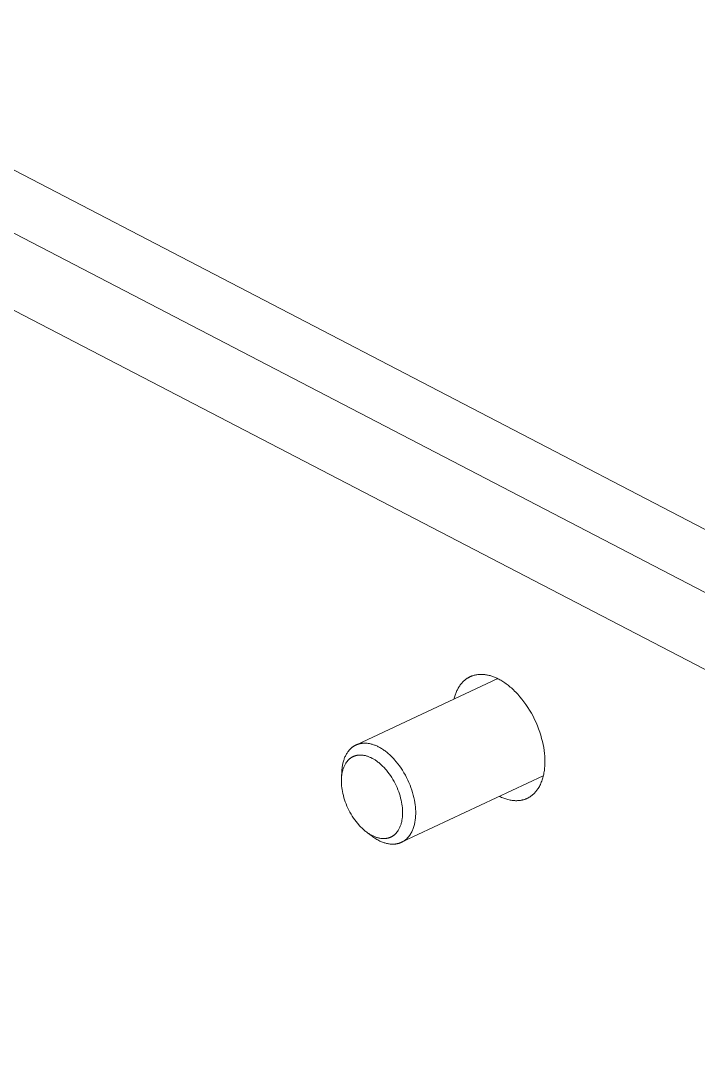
# Model space of a CAD drawing. Header units: millimetres. Extents: x -507 to 4570, y -12 to 3479.
# Drawn here: x 2938.9 to 2976.3, y 1481.3 to 1538 of the extents above; entities that cross this region are included whole.
import ezdxf

# ---------------------------------------------------------------- set-up
doc = ezdxf.new("R2010")
doc.units = ezdxf.units.MM
doc.layers.add('ZANO_R', color=7, linetype='Continuous', lineweight=0)

msp = doc.modelspace()

# ---------------------------------------------------------------- linework, layer by layer
at = {"layer": 'ZANO_R'}
for p, q in [((3135.943, 1427.139), (2910.345, 1544.436)), ((2907.899, 1542.222), (3130.222, 1426.628)), ((3125.924, 1424.615), (2901.56, 1541.27)), ((2957.47, 1498.07), (2965.248, 1501.712)), ((2963.185, 1501.363), (2963.216, 1501.404)), ((2963.216, 1501.404), (2963.247, 1501.442)), ((2963.247, 1501.442), (2963.28, 1501.48)), ((2963.28, 1501.48), (2963.313, 1501.516)), ((2963.313, 1501.516), (2963.347, 1501.551)), ((2963.347, 1501.551), (2963.383, 1501.585)), ((2963.383, 1501.585), (2963.419, 1501.617)), ((2963.419, 1501.617), (2963.456, 1501.648)), ((2963.456, 1501.648), (2963.494, 1501.677)), ((2963.494, 1501.677), (2963.533, 1501.705)), ((2963.533, 1501.705), (2963.552, 1501.719)), ((2963.552, 1501.719), (2963.572, 1501.732)), ((2963.572, 1501.732), (2963.592, 1501.744)), ((2963.592, 1501.744), (2963.612, 1501.757)), ((2963.612, 1501.757), (2963.633, 1501.769)), ((2963.633, 1501.769), (2963.653, 1501.78)), ((2963.653, 1501.78), (2963.674, 1501.791)), ((2963.674, 1501.791), (2963.695, 1501.802)), ((2963.695, 1501.802), (2963.716, 1501.813)), ((2963.716, 1501.813), (2963.737, 1501.823)), ((2963.737, 1501.823), (2963.759, 1501.832)), ((2963.759, 1501.832), (2963.781, 1501.841)), ((2963.781, 1501.841), (2963.802, 1501.85)), ((2963.802, 1501.85), (2963.824, 1501.859)), ((2963.824, 1501.859), (2963.846, 1501.867)), ((2963.846, 1501.867), (2963.868, 1501.875)), ((2963.868, 1501.875), (2963.913, 1501.889)), ((2963.913, 1501.889), (2963.958, 1501.902)), ((2963.958, 1501.902), (2964.004, 1501.913)), ((2964.004, 1501.913), (2964.05, 1501.922)), ((2964.05, 1501.922), (2964.097, 1501.93)), ((2964.097, 1501.93), (2964.144, 1501.937)), ((2964.144, 1501.937), (2964.191, 1501.942)), ((2964.191, 1501.942), (2964.239, 1501.945)), ((2964.239, 1501.945), (2964.287, 1501.948)), ((2964.287, 1501.948), (2964.335, 1501.948)), ((2964.335, 1501.948), (2964.384, 1501.947)), ((2964.384, 1501.947), (2964.432, 1501.945)), ((2964.432, 1501.945), (2964.481, 1501.941)), ((2964.481, 1501.941), (2964.53, 1501.936)), ((2964.53, 1501.936), (2964.579, 1501.929)), ((2964.579, 1501.929), (2964.627, 1501.922)), ((2964.627, 1501.922), (2964.676, 1501.912)), ((2964.676, 1501.912), (2964.725, 1501.902)), ((2964.725, 1501.902), (2964.774, 1501.89)), ((2964.774, 1501.89), (2964.823, 1501.877)), ((2964.823, 1501.877), (2964.871, 1501.863)), ((2964.871, 1501.863), (2964.92, 1501.848)), ((2964.92, 1501.848), (2964.968, 1501.831)), ((2964.968, 1501.831), (2965.016, 1501.813)), ((2965.016, 1501.813), (2965.064, 1501.795)), ((2965.064, 1501.795), (2965.112, 1501.775)), ((2965.112, 1501.775), (2965.159, 1501.754)), ((2965.159, 1501.754), (2965.207, 1501.732)), ((2965.207, 1501.732), (2965.253, 1501.71)), ((2965.253, 1501.71), (2965.3, 1501.686)), ((2965.3, 1501.686), (2965.357, 1501.656)), ((2965.357, 1501.656), (2965.414, 1501.624)), ((2965.414, 1501.624), (2965.471, 1501.59)), ((2965.471, 1501.59), (2965.529, 1501.554)), ((2965.529, 1501.554), (2965.587, 1501.516)), ((2965.587, 1501.516), (2965.646, 1501.476)), ((2965.646, 1501.476), (2965.705, 1501.435)), ((2965.705, 1501.435), (2965.764, 1501.391)), ((2965.764, 1501.391), (2965.823, 1501.345)), ((2962.9, 1500.799), (2962.918, 1500.851)), ((2962.918, 1500.851), (2962.937, 1500.902)), ((2962.937, 1500.902), (2962.957, 1500.952)), ((2962.957, 1500.952), (2962.978, 1501.002)), ((2962.978, 1501.002), (2963, 1501.051)), ((2963, 1501.051), (2963.023, 1501.099)), ((2963.023, 1501.099), (2963.048, 1501.145)), ((2963.048, 1501.145), (2963.073, 1501.191)), ((2963.073, 1501.191), (2963.1, 1501.236)), ((2963.1, 1501.236), (2963.127, 1501.28)), ((2963.127, 1501.28), (2963.156, 1501.322)), ((2963.156, 1501.322), (2963.185, 1501.363)), ((2965.823, 1501.345), (2965.883, 1501.298)), ((2965.883, 1501.298), (2965.942, 1501.248)), ((2965.942, 1501.248), (2966.001, 1501.197)), ((2966.001, 1501.197), (2966.061, 1501.144)), ((2966.061, 1501.144), (2966.12, 1501.088)), ((2966.12, 1501.088), (2966.179, 1501.031)), ((2966.179, 1501.031), (2966.238, 1500.972)), ((2966.238, 1500.972), (2966.297, 1500.911)), ((2966.297, 1500.911), (2966.355, 1500.848)), ((2966.355, 1500.848), (2966.471, 1500.717)), ((2962.838, 1500.584), (2962.852, 1500.638)), ((2962.852, 1500.638), (2962.867, 1500.692)), ((2962.867, 1500.692), (2962.883, 1500.746)), ((2962.883, 1500.746), (2962.9, 1500.799)), ((2966.471, 1500.717), (2966.584, 1500.58)), ((2966.584, 1500.58), (2966.695, 1500.436)), ((2966.695, 1500.436), (2966.803, 1500.285)), ((2966.803, 1500.285), (2966.907, 1500.13)), ((2966.907, 1500.13), (2967.007, 1499.97)), ((2967.007, 1499.97), (2967.103, 1499.805)), ((2967.103, 1499.805), (2967.194, 1499.637)), ((2967.194, 1499.637), (2967.279, 1499.466)), ((2967.279, 1499.466), (2967.359, 1499.293)), ((2967.359, 1499.293), (2967.434, 1499.118)), ((2967.434, 1499.118), (2967.502, 1498.942)), ((2967.502, 1498.942), (2967.565, 1498.767)), ((2967.565, 1498.767), (2967.621, 1498.592)), ((2967.621, 1498.592), (2967.67, 1498.418)), ((2957.329, 1497.998), (2957.311, 1497.986)), ((2957.348, 1498.008), (2957.329, 1497.998)), ((2957.366, 1498.019), (2957.348, 1498.008)), ((2957.385, 1498.029), (2957.366, 1498.019)), ((2957.404, 1498.039), (2957.385, 1498.029)), ((2957.423, 1498.048), (2957.404, 1498.039)), ((2957.443, 1498.057), (2957.423, 1498.048)), ((2957.462, 1498.066), (2957.443, 1498.057)), ((2957.482, 1498.074), (2957.462, 1498.066)), ((2957.501, 1498.082), (2957.482, 1498.074)), ((2957.521, 1498.089), (2957.501, 1498.082)), ((2957.542, 1498.096), (2957.521, 1498.089)), ((2957.562, 1498.103), (2957.542, 1498.096)), ((2957.582, 1498.109), (2957.562, 1498.103)), ((2957.603, 1498.114), (2957.582, 1498.109)), ((2957.623, 1498.12), (2957.603, 1498.114)), ((2957.644, 1498.125), (2957.623, 1498.12)), ((2957.665, 1498.129), (2957.644, 1498.125)), ((2957.686, 1498.134), (2957.665, 1498.129)), ((2957.707, 1498.137), (2957.686, 1498.134)), ((2957.728, 1498.141), (2957.707, 1498.137)), ((2957.749, 1498.144), (2957.728, 1498.141)), ((2957.77, 1498.147), (2957.749, 1498.144)), ((2957.792, 1498.149), (2957.77, 1498.147)), ((2957.813, 1498.151), (2957.792, 1498.149)), ((2957.835, 1498.152), (2957.813, 1498.151)), ((2957.856, 1498.153), (2957.835, 1498.152)), ((2957.878, 1498.154), (2957.856, 1498.153)), ((2957.921, 1498.154), (2957.878, 1498.154)), ((2957.965, 1498.153), (2957.921, 1498.154)), ((2958.009, 1498.151), (2957.965, 1498.153)), ((2958.053, 1498.147), (2958.009, 1498.151)), ((2958.096, 1498.141), (2958.053, 1498.147)), ((2958.14, 1498.134), (2958.096, 1498.141)), ((2958.184, 1498.126), (2958.14, 1498.134)), ((2958.228, 1498.117), (2958.184, 1498.126)), ((2958.272, 1498.106), (2958.228, 1498.117)), ((2958.316, 1498.094), (2958.272, 1498.106)), ((2958.36, 1498.081), (2958.316, 1498.094)), ((2958.403, 1498.067), (2958.36, 1498.081)), ((2958.446, 1498.051), (2958.403, 1498.067)), ((2958.489, 1498.035), (2958.446, 1498.051)), ((2958.532, 1498.017), (2958.489, 1498.035)), ((2958.575, 1497.999), (2958.532, 1498.017)), ((2958.617, 1497.979), (2958.575, 1497.999)), ((2967.67, 1498.418), (2967.714, 1498.246)), ((2967.714, 1498.246), (2967.751, 1498.076)), ((2967.751, 1498.076), (2967.782, 1497.91)), ((2956.846, 1497.438), (2956.826, 1497.394)), ((2956.868, 1497.482), (2956.846, 1497.438)), ((2956.89, 1497.524), (2956.868, 1497.482)), ((2956.914, 1497.566), (2956.89, 1497.524)), ((2956.938, 1497.606), (2956.914, 1497.566)), ((2956.964, 1497.645), (2956.938, 1497.606)), ((2956.991, 1497.683), (2956.964, 1497.645)), ((2957.019, 1497.719), (2956.991, 1497.683)), ((2957.033, 1497.737), (2957.019, 1497.719)), ((2957.047, 1497.755), (2957.033, 1497.737)), ((2957.062, 1497.772), (2957.047, 1497.755)), ((2957.077, 1497.789), (2957.062, 1497.772)), ((2957.092, 1497.805), (2957.077, 1497.789)), ((2957.108, 1497.821), (2957.092, 1497.805)), ((2957.124, 1497.837), (2957.108, 1497.821)), ((2957.139, 1497.852), (2957.124, 1497.837)), ((2957.156, 1497.867), (2957.139, 1497.852)), ((2957.172, 1497.882), (2957.156, 1497.867)), ((2957.189, 1497.896), (2957.172, 1497.882)), ((2957.206, 1497.91), (2957.189, 1497.896)), ((2957.223, 1497.924), (2957.206, 1497.91)), ((2957.24, 1497.937), (2957.223, 1497.924)), ((2957.257, 1497.95), (2957.24, 1497.937)), ((2957.275, 1497.962), (2957.257, 1497.95)), ((2957.293, 1497.975), (2957.275, 1497.962)), ((2957.292, 1497.422), (2957.309, 1497.429)), ((2957.311, 1497.986), (2957.293, 1497.975)), ((2957.309, 1497.429), (2957.326, 1497.436)), ((2957.326, 1497.436), (2957.344, 1497.443)), ((2957.344, 1497.443), (2957.362, 1497.449)), ((2957.362, 1497.449), (2957.38, 1497.455)), ((2957.38, 1497.455), (2957.398, 1497.461)), ((2957.398, 1497.461), (2957.416, 1497.466)), ((2957.416, 1497.466), (2957.434, 1497.471)), ((2957.434, 1497.471), (2957.452, 1497.475)), ((2957.452, 1497.475), (2957.471, 1497.479)), ((2957.471, 1497.479), (2957.489, 1497.483)), ((2957.489, 1497.483), (2957.508, 1497.486)), ((2957.508, 1497.486), (2957.527, 1497.489)), ((2957.527, 1497.489), (2957.546, 1497.492)), ((2957.546, 1497.492), (2957.565, 1497.494)), ((2957.565, 1497.494), (2957.584, 1497.496)), ((2957.584, 1497.496), (2957.603, 1497.497)), ((2957.603, 1497.497), (2957.622, 1497.498)), ((2957.622, 1497.498), (2957.641, 1497.499)), ((2957.641, 1497.499), (2957.66, 1497.499)), ((2957.66, 1497.499), (2957.679, 1497.5)), ((2957.679, 1497.5), (2957.699, 1497.499)), ((2957.699, 1497.499), (2957.718, 1497.499)), ((2957.718, 1497.499), (2957.737, 1497.498)), ((2957.737, 1497.498), (2957.757, 1497.496)), ((2957.757, 1497.496), (2957.796, 1497.493)), ((2957.796, 1497.493), (2957.835, 1497.488)), ((2957.835, 1497.488), (2957.874, 1497.481)), ((2957.874, 1497.481), (2957.913, 1497.474)), ((2957.913, 1497.474), (2957.952, 1497.465)), ((2957.952, 1497.465), (2957.991, 1497.455)), ((2957.991, 1497.455), (2958.029, 1497.444)), ((2958.029, 1497.444), (2958.068, 1497.431)), ((2958.068, 1497.431), (2958.106, 1497.418)), ((2958.662, 1497.957), (2958.617, 1497.979)), ((2958.708, 1497.933), (2958.662, 1497.957)), ((2958.754, 1497.908), (2958.708, 1497.933)), ((2958.8, 1497.881), (2958.754, 1497.908)), ((2958.847, 1497.853), (2958.8, 1497.881)), ((2958.894, 1497.823), (2958.847, 1497.853)), ((2958.941, 1497.791), (2958.894, 1497.823)), ((2958.989, 1497.758), (2958.941, 1497.791)), ((2959.037, 1497.724), (2958.989, 1497.758)), ((2959.085, 1497.687), (2959.037, 1497.724)), ((2959.132, 1497.65), (2959.085, 1497.687)), ((2959.18, 1497.61), (2959.132, 1497.65)), ((2959.228, 1497.569), (2959.18, 1497.61)), ((2959.276, 1497.527), (2959.228, 1497.569)), ((2959.324, 1497.483), (2959.276, 1497.527)), ((2959.372, 1497.437), (2959.324, 1497.483)), ((2959.42, 1497.39), (2959.372, 1497.437)), ((2967.782, 1497.91), (2967.807, 1497.747)), ((2967.807, 1497.747), (2967.826, 1497.588)), ((2967.826, 1497.588), (2967.839, 1497.434)), ((2967.839, 1497.434), (2967.847, 1497.284)), ((2956.684, 1496.905), (2956.676, 1496.853)), ((2956.693, 1496.957), (2956.684, 1496.905)), ((2956.704, 1497.008), (2956.693, 1496.957)), ((2956.715, 1497.058), (2956.704, 1497.008)), ((2956.728, 1497.109), (2956.715, 1497.058)), ((2956.741, 1497.158), (2956.728, 1497.109)), ((2956.756, 1497.207), (2956.741, 1497.158)), ((2956.772, 1497.255), (2956.756, 1497.207)), ((2956.756, 1496.821), (2956.772, 1496.862)), ((2956.789, 1497.302), (2956.772, 1497.255)), ((2956.772, 1496.862), (2956.79, 1496.901)), ((2956.807, 1497.348), (2956.789, 1497.302)), ((2956.79, 1496.901), (2956.809, 1496.94)), ((2956.826, 1497.394), (2956.807, 1497.348)), ((2956.809, 1496.94), (2956.829, 1496.978)), ((2956.829, 1496.978), (2956.85, 1497.014)), ((2956.85, 1497.014), (2956.872, 1497.05)), ((2956.872, 1497.05), (2956.883, 1497.067)), ((2956.883, 1497.067), (2956.895, 1497.084)), ((2956.895, 1497.084), (2956.907, 1497.101)), ((2956.907, 1497.101), (2956.919, 1497.118)), ((2956.919, 1497.118), (2956.931, 1497.134)), ((2956.931, 1497.134), (2956.943, 1497.15)), ((2956.943, 1497.15), (2956.956, 1497.165)), ((2956.956, 1497.165), (2956.969, 1497.181)), ((2956.969, 1497.181), (2956.983, 1497.196)), ((2956.983, 1497.196), (2956.996, 1497.21)), ((2956.996, 1497.21), (2957.01, 1497.225)), ((2957.01, 1497.225), (2957.024, 1497.239)), ((2957.024, 1497.239), (2957.038, 1497.252)), ((2957.038, 1497.252), (2957.052, 1497.265)), ((2957.052, 1497.265), (2957.067, 1497.278)), ((2957.067, 1497.278), (2957.082, 1497.291)), ((2957.082, 1497.291), (2957.097, 1497.303)), ((2957.097, 1497.303), (2957.112, 1497.315)), ((2957.112, 1497.315), (2957.127, 1497.327)), ((2957.127, 1497.327), (2957.143, 1497.338)), ((2957.143, 1497.338), (2957.159, 1497.348)), ((2957.159, 1497.348), (2957.175, 1497.359)), ((2957.175, 1497.359), (2957.191, 1497.369)), ((2957.191, 1497.369), (2957.207, 1497.379)), ((2957.207, 1497.379), (2957.224, 1497.388)), ((2957.224, 1497.388), (2957.241, 1497.397)), ((2957.241, 1497.397), (2957.257, 1497.406)), ((2957.257, 1497.406), (2957.274, 1497.414)), ((2957.274, 1497.414), (2957.292, 1497.422)), ((2958.106, 1497.418), (2958.145, 1497.404)), ((2958.145, 1497.404), (2958.183, 1497.388)), ((2958.183, 1497.388), (2958.22, 1497.372)), ((2958.22, 1497.372), (2958.258, 1497.354)), ((2958.258, 1497.354), (2958.295, 1497.336)), ((2958.295, 1497.336), (2958.333, 1497.316)), ((2958.333, 1497.316), (2958.371, 1497.295)), ((2958.371, 1497.295), (2958.41, 1497.273)), ((2958.41, 1497.273), (2958.448, 1497.25)), ((2958.448, 1497.25), (2958.487, 1497.225)), ((2958.487, 1497.225), (2958.526, 1497.199)), ((2958.526, 1497.199), (2958.566, 1497.172)), ((2958.566, 1497.172), (2958.605, 1497.143)), ((2958.605, 1497.143), (2958.645, 1497.113)), ((2958.645, 1497.113), (2958.684, 1497.082)), ((2958.684, 1497.082), (2958.724, 1497.049)), ((2958.724, 1497.049), (2958.764, 1497.016)), ((2958.764, 1497.016), (2958.803, 1496.98)), ((2958.803, 1496.98), (2958.843, 1496.944)), ((2958.843, 1496.944), (2958.883, 1496.906)), ((2958.883, 1496.906), (2958.922, 1496.867)), ((2958.922, 1496.867), (2958.961, 1496.827)), ((2959.467, 1497.342), (2959.42, 1497.39)), ((2959.514, 1497.292), (2959.467, 1497.342)), ((2959.561, 1497.24), (2959.514, 1497.292)), ((2959.653, 1497.133), (2959.561, 1497.24)), ((2959.744, 1497.021), (2959.653, 1497.133)), ((2959.832, 1496.903), (2959.744, 1497.021)), ((2959.917, 1496.781), (2959.832, 1496.903)), ((2967.839, 1496.859), (2967.834, 1496.789)), ((2967.844, 1496.928), (2967.839, 1496.859)), ((2967.847, 1496.998), (2967.844, 1496.928)), ((2967.847, 1497.284), (2967.849, 1497.139)), ((2967.849, 1497.069), (2967.847, 1496.998)), ((2967.849, 1497.139), (2967.849, 1497.069)), ((2956.634, 1496.285), (2956.65, 1496.588)), ((2956.636, 1496.285), (2956.64, 1496.332)), ((2956.64, 1496.332), (2956.646, 1496.379)), ((2956.646, 1496.379), (2956.652, 1496.425)), ((2956.653, 1496.641), (2956.65, 1496.588)), ((2956.652, 1496.425), (2956.66, 1496.471)), ((2956.657, 1496.694), (2956.653, 1496.641)), ((2956.662, 1496.748), (2956.657, 1496.694)), ((2956.66, 1496.471), (2956.668, 1496.517)), ((2956.669, 1496.8), (2956.662, 1496.748)), ((2956.668, 1496.517), (2956.677, 1496.562)), ((2956.676, 1496.853), (2956.669, 1496.8)), ((2956.677, 1496.562), (2956.688, 1496.607)), ((2956.688, 1496.607), (2956.699, 1496.651)), ((2956.699, 1496.651), (2956.712, 1496.695)), ((2956.712, 1496.695), (2956.725, 1496.738)), ((2956.725, 1496.738), (2956.74, 1496.78)), ((2956.74, 1496.78), (2956.756, 1496.821)), ((2958.961, 1496.827), (2959, 1496.786)), ((2959, 1496.786), (2959.039, 1496.743)), ((2959.039, 1496.743), (2959.115, 1496.655)), ((2959.115, 1496.655), (2959.19, 1496.562)), ((2959.19, 1496.562), (2959.263, 1496.464)), ((2959.263, 1496.464), (2959.334, 1496.364)), ((2959.334, 1496.364), (2959.402, 1496.259)), ((2960, 1496.655), (2959.917, 1496.781)), ((2967.761, 1496.345), (2959.984, 1492.704)), ((2960.078, 1496.526), (2960, 1496.655)), ((2960.154, 1496.393), (2960.078, 1496.526)), ((2960.225, 1496.258), (2960.154, 1496.393)), ((2967.754, 1496.315), (2967.737, 1496.25)), ((2967.77, 1496.381), (2967.754, 1496.315)), ((2967.784, 1496.447), (2967.77, 1496.381)), ((2967.797, 1496.515), (2967.784, 1496.447)), ((2967.808, 1496.583), (2967.797, 1496.515)), ((2967.818, 1496.651), (2967.808, 1496.583)), ((2967.827, 1496.72), (2967.818, 1496.651)), ((2967.834, 1496.789), (2967.827, 1496.72)), ((2956.627, 1496.094), (2956.628, 1496.142)), ((2956.627, 1496.047), (2956.627, 1496.094)), ((2956.628, 1495.999), (2956.627, 1496.047)), ((2956.628, 1496.142), (2956.63, 1496.19)), ((2956.632, 1495.902), (2956.628, 1495.999)), ((2956.63, 1496.19), (2956.632, 1496.237)), ((2956.632, 1496.237), (2956.636, 1496.285)), ((2956.64, 1495.801), (2956.632, 1495.902)), ((2956.651, 1495.698), (2956.64, 1495.801)), ((2959.402, 1496.259), (2959.467, 1496.152)), ((2959.467, 1496.152), (2959.529, 1496.042)), ((2959.529, 1496.042), (2959.588, 1495.93)), ((2959.588, 1495.93), (2959.643, 1495.817)), ((2959.643, 1495.817), (2959.695, 1495.702)), ((2960.292, 1496.121), (2960.225, 1496.258)), ((2960.354, 1495.982), (2960.292, 1496.121)), ((2960.412, 1495.842), (2960.354, 1495.982)), ((2960.465, 1495.702), (2960.412, 1495.842)), ((2967.544, 1495.768), (2967.513, 1495.713)), ((2967.573, 1495.823), (2967.544, 1495.768)), ((2967.601, 1495.881), (2967.573, 1495.823)), ((2967.627, 1495.939), (2967.601, 1495.881)), ((2967.652, 1495.999), (2967.627, 1495.939)), ((2967.676, 1496.06), (2967.652, 1495.999)), ((2967.698, 1496.122), (2967.676, 1496.06)), ((2967.718, 1496.186), (2967.698, 1496.122)), ((2967.737, 1496.25), (2967.718, 1496.186)), ((2956.666, 1495.592), (2956.651, 1495.698)), ((2956.685, 1495.484), (2956.666, 1495.592)), ((2956.709, 1495.373), (2956.685, 1495.484)), ((2956.736, 1495.261), (2956.709, 1495.373)), ((2956.767, 1495.147), (2956.736, 1495.261)), ((2959.695, 1495.702), (2959.743, 1495.587)), ((2959.743, 1495.587), (2959.787, 1495.471)), ((2959.787, 1495.471), (2959.826, 1495.355)), ((2959.826, 1495.355), (2959.862, 1495.24)), ((2959.862, 1495.24), (2959.893, 1495.126)), ((2960.513, 1495.563), (2960.465, 1495.702)), ((2960.556, 1495.424), (2960.513, 1495.563)), ((2960.594, 1495.286), (2960.556, 1495.424)), ((2960.626, 1495.15), (2960.594, 1495.286)), ((2965.408, 1495.19), (2965.351, 1495.217)), ((2965.464, 1495.164), (2965.408, 1495.19)), ((2965.521, 1495.14), (2965.464, 1495.164)), ((2966.958, 1495.155), (2966.933, 1495.141)), ((2966.982, 1495.169), (2966.958, 1495.155)), ((2967.007, 1495.184), (2966.982, 1495.169)), ((2967.031, 1495.199), (2967.007, 1495.184)), ((2967.054, 1495.215), (2967.031, 1495.199)), ((2967.078, 1495.231), (2967.054, 1495.215)), ((2967.101, 1495.248), (2967.078, 1495.231)), ((2967.124, 1495.265), (2967.101, 1495.248)), ((2967.146, 1495.283), (2967.124, 1495.265)), ((2967.169, 1495.301), (2967.146, 1495.283)), ((2967.191, 1495.32), (2967.169, 1495.301)), ((2967.212, 1495.339), (2967.191, 1495.32)), ((2967.234, 1495.359), (2967.212, 1495.339)), ((2967.255, 1495.38), (2967.234, 1495.359)), ((2967.275, 1495.401), (2967.255, 1495.38)), ((2967.296, 1495.422), (2967.275, 1495.401)), ((2967.316, 1495.444), (2967.296, 1495.422)), ((2967.335, 1495.466), (2967.316, 1495.444)), ((2967.355, 1495.489), (2967.335, 1495.466)), ((2967.374, 1495.512), (2967.355, 1495.489)), ((2967.392, 1495.536), (2967.374, 1495.512)), ((2967.411, 1495.56), (2967.392, 1495.536)), ((2967.428, 1495.584), (2967.411, 1495.56)), ((2967.446, 1495.609), (2967.428, 1495.584)), ((2967.48, 1495.66), (2967.446, 1495.609)), ((2967.513, 1495.713), (2967.48, 1495.66)), ((2956.803, 1495.032), (2956.767, 1495.147)), ((2956.842, 1494.917), (2956.803, 1495.032)), ((2956.886, 1494.801), (2956.842, 1494.917)), ((2956.934, 1494.685), (2956.886, 1494.801)), ((2956.985, 1494.571), (2956.934, 1494.685)), ((2959.893, 1495.126), (2959.92, 1495.014)), ((2959.92, 1495.014), (2959.944, 1494.903)), ((2959.944, 1494.903), (2959.963, 1494.795)), ((2959.963, 1494.795), (2959.978, 1494.689)), ((2959.978, 1494.689), (2959.989, 1494.586)), ((2960.654, 1495.017), (2960.626, 1495.15)), ((2960.678, 1494.886), (2960.654, 1495.017)), ((2960.696, 1494.758), (2960.678, 1494.886)), ((2960.71, 1494.633), (2960.696, 1494.758)), ((2960.719, 1494.512), (2960.71, 1494.633)), ((2965.579, 1495.117), (2965.521, 1495.14)), ((2965.636, 1495.096), (2965.579, 1495.117)), ((2965.694, 1495.076), (2965.636, 1495.096)), ((2965.753, 1495.059), (2965.694, 1495.076)), ((2965.811, 1495.042), (2965.753, 1495.059)), ((2965.87, 1495.028), (2965.811, 1495.042)), ((2965.928, 1495.015), (2965.87, 1495.028)), ((2965.987, 1495.005), (2965.928, 1495.015)), ((2966.045, 1494.996), (2965.987, 1495.005)), ((2966.104, 1494.989), (2966.045, 1494.996)), ((2966.162, 1494.984), (2966.104, 1494.989)), ((2966.191, 1494.983), (2966.162, 1494.984)), ((2966.221, 1494.981), (2966.191, 1494.983)), ((2966.25, 1494.981), (2966.221, 1494.981)), ((2966.278, 1494.981), (2966.25, 1494.981)), ((2966.307, 1494.981), (2966.278, 1494.981)), ((2966.336, 1494.982), (2966.307, 1494.981)), ((2966.365, 1494.984), (2966.336, 1494.982)), ((2966.393, 1494.986), (2966.365, 1494.984)), ((2966.422, 1494.988), (2966.393, 1494.986)), ((2966.45, 1494.991), (2966.422, 1494.988)), ((2966.478, 1494.995), (2966.45, 1494.991)), ((2966.507, 1494.999), (2966.478, 1494.995)), ((2966.535, 1495.004), (2966.507, 1494.999)), ((2966.562, 1495.009), (2966.535, 1495.004)), ((2966.59, 1495.015), (2966.562, 1495.009)), ((2966.618, 1495.021), (2966.59, 1495.015)), ((2966.645, 1495.028), (2966.618, 1495.021)), ((2966.672, 1495.036), (2966.645, 1495.028)), ((2966.699, 1495.044), (2966.672, 1495.036)), ((2966.726, 1495.052), (2966.699, 1495.044)), ((2966.753, 1495.062), (2966.726, 1495.052)), ((2966.779, 1495.071), (2966.753, 1495.062)), ((2966.805, 1495.082), (2966.779, 1495.071)), ((2966.831, 1495.092), (2966.805, 1495.082)), ((2966.857, 1495.104), (2966.831, 1495.092)), ((2966.883, 1495.116), (2966.857, 1495.104)), ((2966.908, 1495.128), (2966.883, 1495.116)), ((2966.933, 1495.141), (2966.908, 1495.128)), ((2957.041, 1494.457), (2956.985, 1494.571)), ((2957.1, 1494.345), (2957.041, 1494.457)), ((2957.162, 1494.235), (2957.1, 1494.345)), ((2957.227, 1494.128), (2957.162, 1494.235)), ((2957.295, 1494.024), (2957.227, 1494.128)), ((2957.366, 1493.923), (2957.295, 1494.024)), ((2959.989, 1494.056), (2959.983, 1494.009)), ((2959.989, 1494.586), (2959.997, 1494.486)), ((2959.993, 1494.103), (2959.989, 1494.056)), ((2959.997, 1494.15), (2959.993, 1494.103)), ((2959.997, 1494.486), (2960.001, 1494.388)), ((2959.999, 1494.198), (2959.997, 1494.15)), ((2960.001, 1494.245), (2959.999, 1494.198)), ((2960.001, 1494.388), (2960.002, 1494.341)), ((2960.002, 1494.293), (2960.001, 1494.245)), ((2960.002, 1494.341), (2960.002, 1494.293)), ((2960.709, 1493.992), (2960.714, 1494.049)), ((2960.714, 1494.049), (2960.719, 1494.106)), ((2960.724, 1494.394), (2960.719, 1494.512)), ((2960.719, 1494.106), (2960.722, 1494.163)), ((2960.722, 1494.163), (2960.724, 1494.221)), ((2960.725, 1494.336), (2960.724, 1494.394)), ((2960.724, 1494.221), (2960.725, 1494.279)), ((2960.725, 1494.279), (2960.725, 1494.336)), ((2957.439, 1493.826), (2957.366, 1493.923)), ((2957.514, 1493.733), (2957.439, 1493.826)), ((2957.59, 1493.644), (2957.514, 1493.733)), ((2957.629, 1493.602), (2957.59, 1493.644)), ((2957.668, 1493.56), (2957.629, 1493.602)), ((2957.707, 1493.52), (2957.668, 1493.56)), ((2957.746, 1493.481), (2957.707, 1493.52)), ((2957.786, 1493.443), (2957.746, 1493.481)), ((2959.839, 1493.486), (2959.82, 1493.447)), ((2959.857, 1493.526), (2959.839, 1493.486)), ((2959.873, 1493.566), (2959.857, 1493.526)), ((2959.889, 1493.608), (2959.873, 1493.566)), ((2959.904, 1493.65), (2959.889, 1493.608)), ((2959.917, 1493.693), (2959.904, 1493.65)), ((2959.93, 1493.736), (2959.917, 1493.693)), ((2959.941, 1493.78), (2959.93, 1493.736)), ((2959.952, 1493.825), (2959.941, 1493.78)), ((2959.961, 1493.87), (2959.952, 1493.825)), ((2959.969, 1493.916), (2959.961, 1493.87)), ((2959.977, 1493.962), (2959.969, 1493.916)), ((2959.983, 1494.009), (2959.977, 1493.962)), ((2960.588, 1493.45), (2960.606, 1493.501)), ((2960.606, 1493.501), (2960.623, 1493.553)), ((2960.623, 1493.553), (2960.638, 1493.606)), ((2960.638, 1493.606), (2960.652, 1493.659)), ((2960.652, 1493.659), (2960.664, 1493.713)), ((2960.664, 1493.713), (2960.676, 1493.768)), ((2960.676, 1493.768), (2960.686, 1493.823)), ((2960.686, 1493.823), (2960.695, 1493.879)), ((2960.695, 1493.879), (2960.702, 1493.935)), ((2960.702, 1493.935), (2960.709, 1493.992)), ((2957.826, 1493.407), (2957.786, 1493.443)), ((2957.865, 1493.372), (2957.826, 1493.407)), ((2957.905, 1493.338), (2957.865, 1493.372)), ((2957.945, 1493.305), (2957.905, 1493.338)), ((2957.984, 1493.274), (2957.945, 1493.305)), ((2958.024, 1493.244), (2957.984, 1493.274)), ((2958.063, 1493.216), (2958.024, 1493.244)), ((2958.103, 1493.188), (2958.063, 1493.216)), ((2958.319, 1493.023), (2958.063, 1493.215)), ((2958.142, 1493.162), (2958.103, 1493.188)), ((2958.181, 1493.138), (2958.142, 1493.162)), ((2958.219, 1493.114), (2958.181, 1493.138)), ((2958.258, 1493.092), (2958.219, 1493.114)), ((2958.296, 1493.071), (2958.258, 1493.092)), ((2958.334, 1493.051), (2958.296, 1493.071)), ((2958.319, 1493.023), (2958.37, 1492.985)), ((2958.371, 1493.033), (2958.334, 1493.051)), ((2958.37, 1492.985), (2958.423, 1492.948)), ((2958.409, 1493.016), (2958.371, 1493.033)), ((2958.446, 1492.999), (2958.409, 1493.016)), ((2958.423, 1492.948), (2958.476, 1492.913)), ((2958.484, 1492.984), (2958.446, 1492.999)), ((2958.476, 1492.913), (2958.53, 1492.878)), ((2958.523, 1492.969), (2958.484, 1492.984)), ((2958.561, 1492.956), (2958.523, 1492.969)), ((2958.6, 1492.944), (2958.561, 1492.956)), ((2958.638, 1492.933), (2958.6, 1492.944)), ((2958.677, 1492.923), (2958.638, 1492.933)), ((2958.716, 1492.914), (2958.677, 1492.923)), ((2958.755, 1492.906), (2958.716, 1492.914)), ((2958.794, 1492.9), (2958.755, 1492.906)), ((2958.833, 1492.895), (2958.794, 1492.9)), ((2958.872, 1492.891), (2958.833, 1492.895)), ((2958.891, 1492.89), (2958.872, 1492.891)), ((2958.911, 1492.889), (2958.891, 1492.89)), ((2958.93, 1492.888), (2958.911, 1492.889)), ((2958.95, 1492.888), (2958.93, 1492.888)), ((2958.969, 1492.888), (2958.95, 1492.888)), ((2958.988, 1492.888), (2958.969, 1492.888)), ((2959.007, 1492.889), (2958.988, 1492.888)), ((2959.026, 1492.89), (2959.007, 1492.889)), ((2959.045, 1492.892), (2959.026, 1492.89)), ((2959.064, 1492.893), (2959.045, 1492.892)), ((2959.083, 1492.896), (2959.064, 1492.893)), ((2959.102, 1492.898), (2959.083, 1492.896)), ((2959.121, 1492.901), (2959.102, 1492.898)), ((2959.14, 1492.905), (2959.121, 1492.901)), ((2959.158, 1492.908), (2959.14, 1492.905)), ((2959.177, 1492.912), (2959.158, 1492.908)), ((2959.195, 1492.917), (2959.177, 1492.912)), ((2959.213, 1492.922), (2959.195, 1492.917)), ((2959.231, 1492.927), (2959.213, 1492.922)), ((2959.249, 1492.932), (2959.231, 1492.927)), ((2959.267, 1492.938), (2959.249, 1492.932)), ((2959.285, 1492.945), (2959.267, 1492.938)), ((2959.303, 1492.951), (2959.285, 1492.945)), ((2959.32, 1492.958), (2959.303, 1492.951)), ((2959.337, 1492.966), (2959.32, 1492.958)), ((2959.355, 1492.974), (2959.337, 1492.966)), ((2959.372, 1492.982), (2959.355, 1492.974)), ((2959.388, 1492.99), (2959.372, 1492.982)), ((2959.405, 1492.999), (2959.388, 1492.99)), ((2959.422, 1493.009), (2959.405, 1492.999)), ((2959.438, 1493.018), (2959.422, 1493.009)), ((2959.454, 1493.028), (2959.438, 1493.018)), ((2959.47, 1493.039), (2959.454, 1493.028)), ((2959.486, 1493.05), (2959.47, 1493.039)), ((2959.502, 1493.061), (2959.486, 1493.05)), ((2959.517, 1493.072), (2959.502, 1493.061)), ((2959.532, 1493.084), (2959.517, 1493.072)), ((2959.547, 1493.096), (2959.532, 1493.084)), ((2959.562, 1493.109), (2959.547, 1493.096)), ((2959.577, 1493.122), (2959.562, 1493.109)), ((2959.591, 1493.135), (2959.577, 1493.122)), ((2959.605, 1493.149), (2959.591, 1493.135)), ((2959.619, 1493.163), (2959.605, 1493.149)), ((2959.633, 1493.177), (2959.619, 1493.163)), ((2959.646, 1493.192), (2959.633, 1493.177)), ((2959.66, 1493.207), (2959.646, 1493.192)), ((2959.673, 1493.222), (2959.66, 1493.207)), ((2959.686, 1493.237), (2959.673, 1493.222)), ((2959.698, 1493.253), (2959.686, 1493.237)), ((2959.71, 1493.27), (2959.698, 1493.253)), ((2959.722, 1493.286), (2959.71, 1493.27)), ((2959.734, 1493.303), (2959.722, 1493.286)), ((2959.746, 1493.32), (2959.734, 1493.303)), ((2959.757, 1493.337), (2959.746, 1493.32)), ((2959.779, 1493.373), (2959.757, 1493.337)), ((2959.8, 1493.41), (2959.779, 1493.373)), ((2959.82, 1493.447), (2959.8, 1493.41)), ((2960.228, 1492.879), (2960.246, 1492.896)), ((2960.246, 1492.896), (2960.262, 1492.913)), ((2960.262, 1492.913), (2960.279, 1492.93)), ((2960.279, 1492.93), (2960.295, 1492.948)), ((2960.295, 1492.948), (2960.311, 1492.966)), ((2960.311, 1492.966), (2960.327, 1492.984)), ((2960.327, 1492.984), (2960.343, 1493.003)), ((2960.343, 1493.003), (2960.358, 1493.022)), ((2960.358, 1493.022), (2960.373, 1493.042)), ((2960.373, 1493.042), (2960.387, 1493.062)), ((2960.387, 1493.062), (2960.402, 1493.082)), ((2960.402, 1493.082), (2960.416, 1493.103)), ((2960.416, 1493.103), (2960.429, 1493.124)), ((2960.429, 1493.124), (2960.456, 1493.167)), ((2960.456, 1493.167), (2960.481, 1493.211)), ((2960.481, 1493.211), (2960.505, 1493.257)), ((2960.505, 1493.257), (2960.528, 1493.303)), ((2960.528, 1493.303), (2960.549, 1493.351)), ((2960.549, 1493.351), (2960.57, 1493.4)), ((2960.57, 1493.4), (2960.588, 1493.45)), ((2958.53, 1492.878), (2958.585, 1492.846)), ((2958.585, 1492.846), (2958.641, 1492.814)), ((2958.641, 1492.814), (2958.697, 1492.784)), ((2958.697, 1492.784), (2958.754, 1492.756)), ((2958.754, 1492.756), (2958.799, 1492.735)), ((2958.799, 1492.735), (2958.845, 1492.715)), ((2958.845, 1492.715), (2958.891, 1492.696)), ((2958.891, 1492.696), (2958.937, 1492.679)), ((2958.937, 1492.679), (2958.983, 1492.663)), ((2958.983, 1492.663), (2959.03, 1492.648)), ((2959.03, 1492.648), (2959.077, 1492.634)), ((2959.077, 1492.634), (2959.124, 1492.622)), ((2959.124, 1492.622), (2959.171, 1492.612)), ((2959.171, 1492.612), (2959.218, 1492.603)), ((2959.218, 1492.603), (2959.265, 1492.595)), ((2959.265, 1492.595), (2959.312, 1492.589)), ((2959.312, 1492.589), (2959.359, 1492.584)), ((2959.359, 1492.584), (2959.383, 1492.583)), ((2959.383, 1492.583), (2959.406, 1492.582)), ((2959.406, 1492.582), (2959.43, 1492.581)), ((2959.43, 1492.581), (2959.453, 1492.58)), ((2959.453, 1492.58), (2959.476, 1492.581)), ((2959.476, 1492.581), (2959.5, 1492.581)), ((2959.5, 1492.581), (2959.523, 1492.582)), ((2959.523, 1492.582), (2959.546, 1492.583)), ((2959.546, 1492.583), (2959.569, 1492.585)), ((2959.569, 1492.585), (2959.592, 1492.587)), ((2959.592, 1492.587), (2959.615, 1492.59)), ((2959.615, 1492.59), (2959.638, 1492.593)), ((2959.638, 1492.593), (2959.66, 1492.597)), ((2959.66, 1492.597), (2959.683, 1492.601)), ((2959.683, 1492.601), (2959.705, 1492.605)), ((2959.705, 1492.605), (2959.727, 1492.61)), ((2959.727, 1492.61), (2959.75, 1492.615)), ((2959.75, 1492.615), (2959.772, 1492.621)), ((2959.772, 1492.621), (2959.794, 1492.627)), ((2959.794, 1492.627), (2959.815, 1492.634)), ((2959.815, 1492.634), (2959.837, 1492.641)), ((2959.837, 1492.641), (2959.858, 1492.649)), ((2959.858, 1492.649), (2959.88, 1492.657)), ((2959.88, 1492.657), (2959.901, 1492.666)), ((2959.901, 1492.666), (2959.922, 1492.675)), ((2959.922, 1492.675), (2959.943, 1492.684)), ((2959.943, 1492.684), (2959.963, 1492.694)), ((2959.963, 1492.694), (2959.983, 1492.704)), ((2959.983, 1492.704), (2960.004, 1492.715)), ((2960.004, 1492.715), (2960.024, 1492.727)), ((2960.024, 1492.727), (2960.043, 1492.738)), ((2960.043, 1492.738), (2960.063, 1492.75)), ((2960.063, 1492.75), (2960.082, 1492.763)), ((2960.082, 1492.763), (2960.101, 1492.776)), ((2960.101, 1492.776), (2960.12, 1492.79)), ((2960.12, 1492.79), (2960.139, 1492.803)), ((2960.139, 1492.803), (2960.157, 1492.818)), ((2960.157, 1492.818), (2960.175, 1492.833)), ((2960.175, 1492.833), (2960.193, 1492.848)), ((2960.193, 1492.848), (2960.211, 1492.863)), ((2960.211, 1492.863), (2960.228, 1492.879))]:
    msp.add_line(p, q, dxfattribs=at)

doc.saveas('drawing.dxf')
